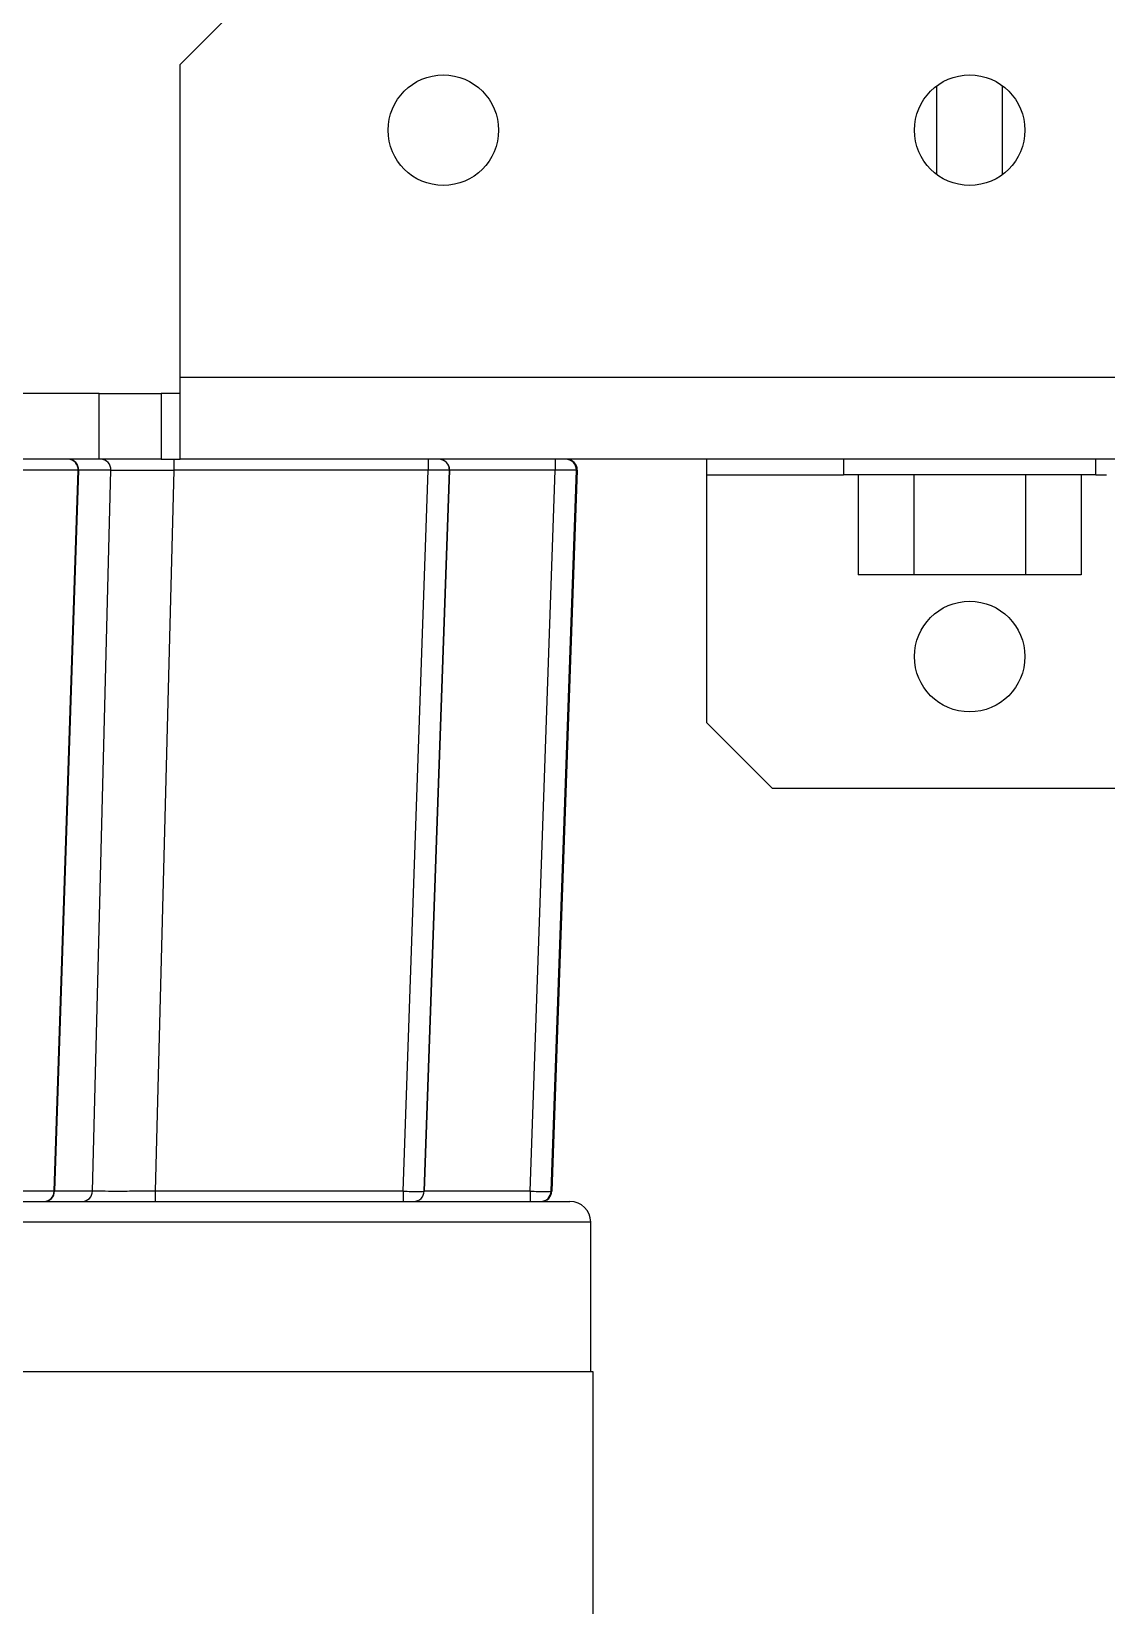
# Model space of a CAD drawing. Header units: inches. Extents: x 0 to 11, y 0 to 8.4.
# Drawn here: x 4.2793 to 4.4495, y 6.2999 to 6.5491 of the extents above; entities that cross this region are included whole.
import ezdxf

# ---------------------------------------------------------------- set-up
doc = ezdxf.new("R2010")
doc.units = ezdxf.units.IN
doc.header["$MEASUREMENT"] = 0
doc.layers.add('OBJ', color=50, linetype='Continuous')

msp = doc.modelspace()

# ---------------------------------------------------------------- linework, layer by layer
at = {"color": 7, "linetype": 'Continuous', "lineweight": 25}
for p, q in [((4.313263108614353, 6.55431086142324), (4.302846441947685, 6.543894194756567)), ((4.302846441947682, 6.494310861423235), (4.302846441947685, 6.543894194756567)), ((4.422638108614485, 6.526446470993672), (4.422638108614485, 6.540508585186108)), ((4.433054775281152, 6.526446470993871), (4.433054775281152, 6.54050858518591)), ((4.302846441947681, 6.481394194756573), (4.302846441947682, 6.494310861423235)), ((5.305346441947762, 6.494310861423163), (4.302846441947682, 6.494310861423235)), ((4.290010759575785, 6.491810861423241), (4.263859305790181, 6.491810861423245)), ((4.290010759575785, 6.481394194756575), (4.290010759575785, 6.491810861423241)), ((4.290010759575785, 6.491810861423241), (4.299859911404941, 6.49181086142324)), ((4.299859911404941, 6.49181086142324), (4.299859911404941, 6.481394194756574)), ((4.302846441947682, 6.491810861423235), (4.299859911404941, 6.49181086142324)), ((4.290010759575785, 6.481394194756575), (4.26385930579018, 6.481394194756578)), ((4.299859911404941, 6.481394194756574), (4.290010759575785, 6.481394194756575)), ((4.299859911404941, 6.481394194756574), (4.302846441947681, 6.481394194756573)), ((5.305346441947762, 6.481394194756497), (4.302846441947681, 6.481394194756573)), ((4.386179775281017, 6.481394194756611), (4.386179775281017, 6.47889419475661)), ((4.407846441947819, 6.481394194756512), (4.407846441947819, 6.478894194756511)), ((4.447846441947819, 6.478894194756511), (4.447846441947819, 6.481394194756512)), ((4.286690724835853, 6.479669362262331), (4.267985677892879, 6.479669362262341)), ((4.2829014110701, 6.365502695595693), (4.286690724835853, 6.479669362262331)), ((4.286757648585866, 6.479669362262331), (4.282957609314831, 6.365502695595693)), ((4.286757648585866, 6.479669362262331), (4.286690724835853, 6.479669362262331)), ((4.291872962386691, 6.479669362262341), (4.286757648585865, 6.479669362262341)), ((4.288957806954783, 6.365502695595675), (4.291872962386691, 6.479669362262341)), ((4.30182263721779, 6.479669362262341), (4.298907481785883, 6.365502695595665)), ((4.342132706487686, 6.479669362262341), (4.301822637217791, 6.479669362262341)), ((4.33815626924846, 6.365502695595743), (4.342132706487686, 6.479669362262341)), ((4.341496198431131, 6.365502695595659), (4.34547263567036, 6.479669362262341)), ((4.345493611902602, 6.479669362262467), (4.341496500244263, 6.365502695595744)), ((4.345493611902597, 6.479669362262341), (4.34547263567036, 6.479669362262341)), ((4.36223635392697, 6.479669362262341), (4.345493611900903, 6.479669362262341)), ((4.358259916687744, 6.365502695595743), (4.36223635392697, 6.479669362262341)), ((4.361599845870416, 6.365502695595659), (4.365576283109644, 6.479669362262341)), ((4.365597259341887, 6.479669362262497), (4.361600147683547, 6.365502695595744)), ((4.361703560539392, 6.365502695595659), (4.36567999777862, 6.479669362262341)), ((4.365700974010862, 6.479669362262497), (4.361703862352523, 6.365502695595744)), ((4.365597259341881, 6.479669362262341), (4.365576283109644, 6.479669362262341)), ((4.365700974010857, 6.479669362262341), (4.36567999777862, 6.479669362262341)), ((4.386179775281017, 6.47889419475661), (4.386179775281013, 6.439727528089895)), ((4.386179775281017, 6.47889419475661), (4.407846441947819, 6.478894194756538)), ((4.437846441947818, 6.478894194756513), (4.407846441947819, 6.478894194756511)), ((4.410189146215102, 6.478894194756511), (4.410189146215102, 6.463060861423178)), ((4.41901779408146, 6.478894194756513), (4.41901779408146, 6.463060861423179)), ((4.436675089814177, 6.478894194756513), (4.436675089814177, 6.463060861423179)), ((4.447846441947819, 6.478894194756511), (4.437846441947818, 6.478894194756513)), ((4.445503737680535, 6.478894194756511), (4.445503737680535, 6.463060861423178)), ((4.447846441947819, 6.478894194756537), (4.449513108614491, 6.478894194756538)), ((4.41901779408146, 6.463060861423179), (4.410189146215102, 6.463060861423178)), ((4.436675089814177, 6.463060861423179), (4.41901779408146, 6.463060861423179)), ((4.445503737680535, 6.463060861423178), (4.436675089814177, 6.463060861423179)), ((4.386179775281013, 6.439727528089895), (4.396596441947702, 6.429310861423245)), ((4.396596441947702, 6.429310861423245), (4.612123514064745, 6.429310861423229)), ((4.2829014110701, 6.365502695595675), (4.276585045644226, 6.365502695595675)), ((4.2829014110701, 6.365502695595693), (4.282957609314831, 6.365502695595693)), ((4.288957806954784, 6.365502695595675), (4.28295760931483, 6.365502695595675)), ((4.338156269248458, 6.365502695595675), (4.298907481785883, 6.365502695595675)), ((4.341496500244263, 6.365502695595744), (4.341370944235488, 6.365493439061681)), ((4.341496198431132, 6.365502695595675), (4.34149650024426, 6.365502695595675)), ((4.358259916687742, 6.365502695595675), (4.34149650024426, 6.365502695595675)), ((4.361600147683547, 6.365502695595744), (4.361474591674715, 6.365493439061676)), ((4.361599845870416, 6.365502695595675), (4.361600147683545, 6.365502695595675)), ((4.361703560539392, 6.365502695595675), (4.36170386235252, 6.365502695595675)), ((4.277735744067281, 6.363894194756848), (4.364565174864233, 6.363894194756848)), ((4.367846014759246, 6.360613354861836), (4.158679348092576, 6.360613354861836)), ((4.367846014759246, 6.336894194756852), (4.367846014759246, 6.360613354861836)), ((4.368262681425914, 6.336894194756852), (4.262990430419849, 6.336894194756852)), ((4.368262681425914, 6.014894194756855), (4.368262681425914, 6.336894194756852))]:
    msp.add_line(p, q, dxfattribs=at)
for centre, radius in [((4.344513108614351, 6.533477528089898), 0.008750000000000036), ((4.427846441947685, 6.533477528089891), 0.008749999999999147), ((4.427846441947677, 6.450144194756557), 0.008750000000000036)]:
    msp.add_circle(centre, radius, dxfattribs=at)
for centre, radius, start, end in [((4.285063236425144, 6.479764529378389), 0.001630268476959795, 356.6534495765663, 88.44146851944527), ((4.285128148090185, 6.479762567973147), 0.001632163953148035, 356.7263088931965, 88.52997979795808), ((4.290243461891039, 6.479762567973175), 0.001632163953120585, 356.726308892517, 88.52997979811948), ((4.470066104801017, 6.48011051871273), 0.1682440459672843, 179.5628378241181, 180.1502367084192), ((4.510376174070911, 6.48011051871273), 0.1682440459672843, 179.5628378241181, 180.1502367084192), ((4.343806986958326, 6.479727530665023), 0.00166666409182517, 357.9999083381967, 89.99989917999608), ((4.343827963190562, 6.479727530665023), 0.00166666409182517, 357.9999083425046, 89.99989917996555), ((4.530479821554546, 6.480110518712531), 0.168244046011634, 179.5628378241659, 180.1502367083118), ((4.363910634397612, 6.479727530665026), 0.001666664091821617, 357.999908338102, 89.99989918005716), ((4.363931610629848, 6.479727530665026), 0.001666664091822125, 357.9999083434496, 89.99989918002663), ((4.364014349066587, 6.479727530665026), 0.001666664091821617, 357.999908338102, 89.99989918005716), ((4.364035325298824, 6.479727530665026), 0.001666664091822125, 357.9999083434496, 89.99989918002663), ((4.28127789026583, 6.365517279019805), 0.001623586301420173, 271.4248843862087, 359.4853492618103), ((4.281331855501511, 6.365519589284065), 0.001625841584605105, 271.3436622191869, 359.404644049135), ((4.287332053141465, 6.365519589284065), 0.001625841584605091, 271.3436622191869, 359.4046440485087), ((4.452096768541735, 6.365109751401893), 0.1531897907234883, 179.8530315338242, 180.4546451566873), ((4.491345555995115, 6.365109751401889), 0.1531897907142932, 179.8530315337845, 180.454645156713), ((4.339830549981524, 6.365560858390697), 0.001666663633852839, 270.0000917984871, 358.0001006828431), ((4.51144920346051, 6.365109751401957), 0.1531897907404045, 179.8530315338352, 180.4546451566614), ((4.359934197420806, 6.365560858390698), 0.001666663633855564, 270.0000917985482, 358.0001006827854), ((4.360037912089781, 6.365560858390698), 0.001666663633856452, 270.0000917985788, 358.0001006827864), ((4.364565174864233, 6.360613354861836), 0.003280839895013266, 0, 90)]:
    msp.add_arc(centre, radius, start, end, dxfattribs=at)
for points, knots in [([(4.291872962386691, 6.479669362262341), (4.292310535403554, 6.479665506212294), (4.293170755176087, 6.479657925647756), (4.295569952767406, 6.479654167419534), (4.298503922492011, 6.479657927523192), (4.300703694343238, 6.479665506908401), (4.30182263721779, 6.479669362262341)], [0, 0, 0, 0, 0.2543379198046188, 0.4999999979192132, 0.7456684249813411, 1, 1, 1, 1]), ([(4.34547263567036, 6.479669362262341), (4.345421210015951, 6.479662407769371), (4.345318362671642, 6.479648499319565), (4.34454510761136, 6.479641857810541), (4.343442276692214, 6.479648499319569), (4.342569241106963, 6.479662407769371), (4.342132706487686, 6.479669362262341)], [0, 0, 0, 0, 0.2500096368767193, 0.5000000000124755, 0.7499903631420287, 1, 1, 1, 1]), ([(4.365576283109644, 6.479669362262341), (4.365524857455021, 6.479662407769291), (4.365422010110352, 6.479648499319334), (4.364648755048384, 6.479641857810334), (4.363545924129337, 6.479648499319469), (4.362672888545324, 6.479662407769342), (4.36223635392697, 6.479669362262341)], [0, 0, 0, 0, 0.250009637396914, 0.5000000007063217, 0.7499903636625501, 1, 1, 1, 1]), ([(4.298907481785883, 6.365502695595665), (4.297788510622556, 6.365498839545611), (4.295588738054706, 6.365491258981067), (4.292654752345292, 6.365487500752862), (4.290255581600726, 6.365491260856571), (4.289395366616414, 6.365498840241751), (4.288957806954783, 6.365502695595675)], [0, 0, 0, 0, 0.2543379199795071, 0.4999999979190859, 0.745668425084677, 1, 1, 1, 1]), ([(4.338156269248458, 6.365502695595743), (4.338592803868372, 6.365495741102738), (4.339465839454482, 6.365481832652869), (4.340568670373691, 6.365475191143858), (4.341341925432806, 6.365481832652916), (4.341444772776871, 6.365495741102702), (4.341496198431131, 6.365502695595659)], [0, 0, 0, 0, 0.2500096372183308, 0.5000000004680005, 0.7499903634836679, 1, 1, 1, 1]), ([(4.358259916687742, 6.365502695595743), (4.35869645130762, 6.365495741102738), (4.35956948689368, 6.365481832652867), (4.360672317812886, 6.365475191143854), (4.361445572872068, 6.365481832652908), (4.361548420216146, 6.365495741102698), (4.361599845870416, 6.365502695595659)], [0, 0, 0, 0, 0.250009637197711, 0.5000000004405227, 0.7499903634630738, 1, 1, 1, 1])]:
    msp.add_open_spline(points, degree=3, knots=knots, dxfattribs=at)
at = {"layer": 'OBJ'}
msp.add_circle((4.136179561686824, 5.720977528090078), 1.354166666666667, dxfattribs=at)

doc.saveas('drawing.dxf')
